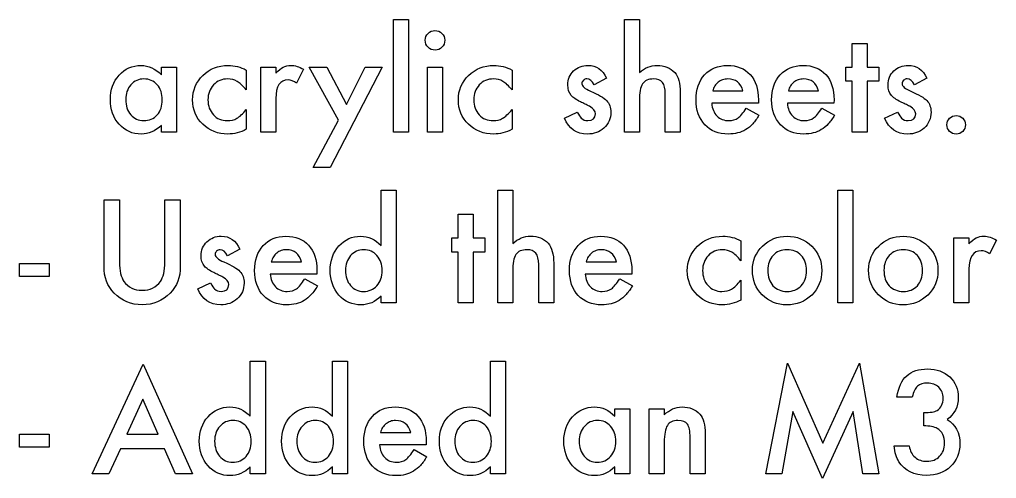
# Model space of a CAD drawing. Extents: x 6 to 931, y 6 to 506.
# Drawn here: x 539.8 to 654.1, y 291.3 to 345 of the extents above; entities that cross this region are included whole.
import ezdxf

# ---------------------------------------------------------------- set-up
doc = ezdxf.new("R2010")
doc.units = 0
doc.layers.add('MeArm1.0', color=7, linetype='CONTINUOUS')

msp = doc.modelspace()

# ---------------------------------------------------------------- linework, layer by layer
at = {"layer": 'MeArm1.0', "color": 7}
for points in [[(585.27631, 345.04434), (585.27631, 331.84903), (583.51849, 331.84903), (583.51849, 345.04434), (585.27631, 345.04434)], [(610.51849, 345.04434), (612.27631, 345.04434), (612.27631, 338.82559)], [(612.27631, 335.52872), (612.27631, 331.84903), (610.51849, 331.84903), (610.51849, 345.04434)], [(638.92474, 337.81778), (638.92474, 331.84903), (637.16693, 331.84903), (637.16693, 337.81778), (636.41693, 337.81778), (636.41693, 339.4584), (637.16693, 339.4584), (637.16693, 342.24747), (638.92474, 342.24747), (638.92474, 339.4584), (640.29193, 339.4584), (640.29193, 337.81778), (638.92474, 337.81778)], [(556.34662, 339.4584), (558.11224, 339.4584), (558.11224, 331.84903), (556.34662, 331.84903), (556.34662, 332.6459)], [(556.34662, 338.57559), (556.34662, 339.4584)], [(566.28412, 339.13028), (566.28412, 336.79434)], [(567.98724, 339.4584), (569.74506, 339.4584), (569.74506, 338.77872)], [(569.74506, 335.79434), (569.74506, 331.84903), (567.98724, 331.84903), (567.98724, 339.4584)], [(572.96381, 339.21622), (572.15912, 337.60684)], [(577.07318, 333.26309), (573.65131, 339.4584), (575.69037, 339.4584), (578.01849, 335.0834), (580.19037, 339.4584), (582.17474, 339.4584), (576.11224, 327.7084), (574.10443, 327.7084), (577.07318, 333.26309)], [(589.24506, 339.4584), (589.24506, 331.84903), (587.48724, 331.84903), (587.48724, 339.4584), (589.24506, 339.4584)], [(597.37787, 339.13028), (597.37787, 336.79434)], [(608.44037, 338.16153), (606.98724, 337.38809)], [(645.90912, 338.16153), (644.45599, 337.38809)], [(617.06537, 336.51309), (617.06537, 331.84903), (615.30756, 331.84903), (615.30756, 336.34903)], [(620.86205, 336.67715), (624.3933, 336.67715)], [(629.7058, 336.67715), (633.23705, 336.67715)], [(626.19818, 335.23965), (620.74506, 335.23965)], [(626.20599, 335.65372), (626.19799, 335.23965)], [(635.04193, 335.23965), (629.58881, 335.23965)], [(635.04974, 335.65372), (635.04174, 335.23965)], [(566.28412, 334.50528), (566.28412, 332.18497)], [(597.37787, 334.50528), (597.37787, 332.18497)], [(603.50287, 333.49747), (605.00287, 334.19278)], [(624.78412, 334.66934), (626.26849, 333.84122)], [(633.62787, 334.66934), (635.11224, 333.84122)], [(640.97162, 333.49747), (642.47162, 334.19278)], [(582.06537, 325.04434), (583.83099, 325.04434), (583.83099, 311.84903), (582.06537, 311.84903), (582.06537, 312.6459)], [(582.06537, 318.57559), (582.06537, 325.04434)], [(595.70599, 325.04434), (597.46381, 325.04434), (597.46381, 318.82559)], [(597.46381, 315.52872), (597.46381, 311.84903), (595.70599, 311.84903), (595.70599, 325.04434)], [(637.24506, 325.04434), (637.24506, 311.84903), (635.48724, 311.84903), (635.48724, 325.04434), (637.24506, 325.04434)], [(549.63568, 316.1459), (549.63568, 323.91153), (551.45599, 323.91153)], [(551.45599, 323.91153), (551.45599, 316.6459)], [(556.74506, 316.6459), (556.74506, 323.91153), (558.56537, 323.91153), (558.56537, 316.1459)], [(592.83099, 317.81778), (592.83099, 311.84903), (591.07318, 311.84903), (591.07318, 317.81778), (590.32318, 317.81778), (590.32318, 319.4584), (591.07318, 319.4584), (591.07318, 322.24747), (592.83099, 322.24747), (592.83099, 319.4584), (594.19818, 319.4584), (594.19818, 317.81778), (592.83099, 317.81778)], [(624.15912, 319.13028), (624.15912, 316.79434)], [(649.08099, 319.4584), (650.83881, 319.4584), (650.83881, 318.77872)], [(650.83881, 315.79434), (650.83881, 311.84903), (649.08099, 311.84903), (649.08099, 319.4584)], [(654.05756, 319.21622), (653.25287, 317.60684)], [(565.53412, 318.16153), (564.08099, 317.38809)], [(569.2058, 316.67715), (572.73705, 316.67715)], [(606.04955, 316.67715), (609.5808, 316.67715)], [(539.75287, 316.48184), (543.23724, 316.48184), (543.23724, 314.95059), (539.75287, 314.95059), (539.75287, 316.48184)], [(574.54974, 315.65372), (574.54174, 315.23965)], [(602.25287, 316.51309), (602.25287, 311.84903), (600.49506, 311.84903), (600.49506, 316.34903)], [(611.39349, 315.65372), (611.38549, 315.23965)], [(574.54193, 315.23965), (569.08881, 315.23965)], [(573.12787, 314.66934), (574.61224, 313.84122)], [(611.38568, 315.23965), (605.93256, 315.23965)], [(609.97162, 314.66934), (611.45599, 313.84122)], [(624.15912, 314.50528), (624.15912, 312.18497)], [(560.59662, 313.49747), (562.09662, 314.19278)], [(556.72162, 294.77872), (551.55756, 294.77872), (550.21381, 291.84903), (548.25287, 291.84903), (554.22162, 304.66934), (559.97943, 291.84903), (557.98724, 291.84903), (556.72162, 294.77872)], [(566.75287, 305.04434), (568.51849, 305.04434), (568.51849, 291.84903), (566.75287, 291.84903), (566.75287, 292.6459)], [(566.75287, 298.57559), (566.75287, 305.04434)], [(576.37787, 305.04434), (578.14349, 305.04434), (578.14349, 291.84903), (576.37787, 291.84903), (576.37787, 292.6459)], [(576.37787, 298.57559), (576.37787, 305.04434)], [(594.84662, 305.04434), (596.61224, 305.04434), (596.61224, 291.84903), (594.84662, 291.84903), (594.84662, 292.6459)], [(594.84662, 298.57559), (594.84662, 305.04434)], [(627.05756, 291.84903), (629.59662, 304.81778), (633.73724, 295.44278), (638.02631, 304.81778), (640.30756, 291.84903), (638.44037, 291.84903), (637.27631, 299.13028), (633.70599, 291.29434), (630.23724, 299.13809), (628.94037, 291.84903), (627.05756, 291.84903)], [(644.21381, 300.8334), (642.40131, 300.8334)], [(555.97943, 296.48965), (554.19037, 300.59122), (552.31537, 296.48965), (555.97943, 296.48965)], [(609.40912, 299.4584), (611.17474, 299.4584), (611.17474, 291.84903), (609.40912, 291.84903), (609.40912, 292.6459)], [(609.40912, 298.57559), (609.40912, 299.4584)], [(613.42474, 299.4584), (615.19037, 299.4584), (615.19037, 298.75528)], [(615.19037, 295.5209), (615.19037, 291.84903), (613.42474, 291.84903), (613.42474, 299.4584)], [(645.54974, 297.45059), (645.54974, 299.00528)], [(539.75287, 296.48184), (543.23724, 296.48184), (543.23724, 294.95059), (539.75287, 294.95059), (539.75287, 296.48184)], [(581.98705, 296.67715), (585.5183, 296.67715)], [(619.97943, 296.51309), (619.97943, 291.84903), (618.21381, 291.84903), (618.21381, 296.09903)], [(587.32318, 295.23965), (581.87006, 295.23965)], [(587.33099, 295.65372), (587.32299, 295.23965)], [(642.08881, 295.11465), (643.84662, 295.11465)], [(585.90912, 294.66934), (587.39349, 293.84122)]]:
    msp.add_lwpolyline(points, dxfattribs=at)
for points in [[(587.22162, 342.62247), (587.22162, 342.92975), (587.3336, 343.19537), (587.55756, 343.41934)], [(587.55756, 343.41934), (587.78151, 343.64329), (588.04974, 343.75527), (588.36224, 343.75528)], [(588.36224, 343.75528), (588.67995, 343.75527), (588.95078, 343.64329), (589.17474, 343.41934)], [(589.17474, 343.41934), (589.3987, 343.20058), (589.51068, 342.93235), (589.51068, 342.61465)], [(587.55756, 341.80215), (587.3336, 342.0261), (587.22162, 342.29954), (587.22162, 342.62247)], [(588.37006, 341.46622), (588.05235, 341.46621), (587.78151, 341.57819), (587.55756, 341.80215)], [(589.17474, 341.80215), (588.95599, 341.57819), (588.68776, 341.46621), (588.37006, 341.46622)], [(589.51068, 342.61465), (589.51068, 342.29694), (589.3987, 342.0261), (589.17474, 341.80215)], [(551.40131, 338.52872), (552.0836, 339.28913), (552.93776, 339.66933), (553.96381, 339.66934)], [(553.96381, 339.66934), (554.84922, 339.66933), (555.64349, 339.30475), (556.34662, 338.57559)], [(561.20599, 338.49747), (562.00807, 339.27871), (562.99245, 339.66933), (564.15912, 339.66934)], [(564.15912, 339.66934), (564.90911, 339.66933), (565.61745, 339.48965), (566.28412, 339.13028)], [(570.60443, 339.47403), (570.85964, 339.60423), (571.16172, 339.66933), (571.51068, 339.66934)], [(571.51068, 339.66934), (571.97422, 339.66933), (572.45859, 339.51829), (572.96381, 339.21622)], [(592.29974, 338.49747), (593.10182, 339.27871), (594.0862, 339.66933), (595.25287, 339.66934)], [(595.25287, 339.66934), (596.00286, 339.66933), (596.7112, 339.48965), (597.37787, 339.13028)], [(604.58099, 339.0209), (605.04453, 339.45319), (605.60703, 339.66933), (606.26849, 339.66934)], [(606.26849, 339.66934), (607.24245, 339.66933), (607.96641, 339.16673), (608.44037, 338.16153)], [(612.27631, 338.82559), (612.9013, 339.38808), (613.59141, 339.66933), (614.34662, 339.66934)], [(614.34662, 339.66934), (615.20599, 339.66933), (615.89349, 339.39069), (616.40912, 338.8334)], [(619.90912, 338.56778), (620.58099, 339.30215), (621.47162, 339.66933), (622.58099, 339.66934)], [(622.58099, 339.66934), (623.70078, 339.66933), (624.5862, 339.31256), (625.23724, 338.59903)], [(628.75287, 338.56778), (629.42474, 339.30215), (630.31537, 339.66933), (631.42474, 339.66934)], [(631.42474, 339.66934), (632.54453, 339.66933), (633.42995, 339.31256), (634.08099, 338.59903)], [(642.04974, 339.0209), (642.51328, 339.45319), (643.07578, 339.66933), (643.73724, 339.66934)], [(643.73724, 339.66934), (644.7112, 339.66933), (645.43516, 339.16673), (645.90912, 338.16153)], [(550.37787, 335.67715), (550.37787, 336.81777), (550.71901, 337.76829), (551.40131, 338.52872)], [(560.00287, 335.62247), (560.00287, 336.75788), (560.40391, 337.71621), (561.20599, 338.49747)], [(569.74506, 338.77872), (570.06797, 339.11725), (570.35443, 339.34902), (570.60443, 339.47403)], [(591.09662, 335.62247), (591.09662, 336.75788), (591.49766, 337.71621), (592.29974, 338.49747)], [(603.90131, 337.38028), (603.90131, 338.04173), (604.12787, 338.58861), (604.58099, 339.0209)], [(616.40912, 338.8334), (616.84661, 338.34902), (617.06536, 337.57559), (617.06537, 336.51309)], [(618.90912, 335.6459), (618.90912, 336.84902), (619.24245, 337.82298), (619.90912, 338.56778)], [(625.23724, 338.59903), (625.88307, 337.89069), (626.20599, 336.90892), (626.20599, 335.65372)], [(627.75287, 335.6459), (627.75287, 336.84902), (628.0862, 337.82298), (628.75287, 338.56778)], [(634.08099, 338.59903), (634.72682, 337.89069), (635.04974, 336.90892), (635.04974, 335.65372)], [(641.37006, 337.38028), (641.37006, 338.04173), (641.59662, 338.58861), (642.04974, 339.0209)], [(552.77631, 337.3959), (552.37526, 336.93236), (552.17474, 336.35944), (552.17474, 335.67715)], [(554.29193, 338.0834), (553.68776, 338.0834), (553.18255, 337.85423), (552.77631, 337.3959)], [(555.85443, 337.40372), (555.45338, 337.85684), (554.93255, 338.0834), (554.29193, 338.0834)], [(556.45599, 335.63809), (556.45599, 336.35163), (556.25547, 336.94017), (555.85443, 337.40372)], [(562.45599, 337.38809), (562.01849, 336.92455), (561.79974, 336.34382), (561.79974, 335.6459)], [(564.10443, 338.0834), (563.44297, 338.0834), (562.89349, 337.85163), (562.45599, 337.38809)], [(565.20599, 337.80215), (564.89349, 337.98965), (564.5263, 338.0834), (564.10443, 338.0834)], [(566.28412, 336.79434), (565.88307, 337.28392), (565.5237, 337.61986), (565.20599, 337.80215)], [(571.18256, 337.96622), (570.22422, 337.96621), (569.74505, 337.24225), (569.74506, 335.79434)], [(572.15912, 337.60684), (571.82578, 337.84642), (571.50026, 337.96621), (571.18256, 337.96622)], [(593.54974, 337.38809), (593.11224, 336.92455), (592.89349, 336.34382), (592.89349, 335.6459)], [(595.19818, 338.0834), (594.53672, 338.0834), (593.98724, 337.85163), (593.54974, 337.38809)], [(596.29974, 337.80215), (595.98724, 337.98965), (595.62005, 338.0834), (595.19818, 338.0834)], [(597.37787, 336.79434), (596.97682, 337.28392), (596.61745, 337.61986), (596.29974, 337.80215)], [(604.29974, 336.15372), (604.03412, 336.47142), (603.90131, 336.88027), (603.90131, 337.38028)], [(605.72162, 337.92715), (605.60703, 337.82298), (605.54974, 337.68757), (605.54974, 337.5209)], [(605.54974, 337.5209), (605.54974, 337.22923), (605.88828, 336.94017), (606.56537, 336.65372)], [(606.13568, 338.09122), (605.97422, 338.09121), (605.8362, 338.03652), (605.72162, 337.92715)], [(606.98724, 337.38809), (606.75807, 337.85684), (606.47422, 338.09121), (606.13568, 338.09122)], [(612.64349, 337.51309), (612.3987, 337.12767), (612.2763, 336.46621), (612.27631, 335.52872)], [(613.94037, 338.0834), (613.32578, 338.0834), (612.89349, 337.89329), (612.64349, 337.51309)], [(614.97943, 337.66934), (614.76588, 337.94538), (614.41953, 338.0834), (613.94037, 338.0834)], [(615.30756, 336.34903), (615.30755, 336.9584), (615.19818, 337.3985), (614.97943, 337.66934)], [(621.11205, 337.26309), (621.00268, 337.09121), (620.91934, 336.8959), (620.86205, 336.67715)], [(621.50268, 337.70059), (621.35163, 337.58079), (621.22143, 337.43496), (621.11205, 337.26309)], [(622.0183, 337.98184), (621.8308, 337.91934), (621.65893, 337.82559), (621.50268, 337.70059)], [(622.61987, 338.0834), (622.40632, 338.0834), (622.2058, 338.0495), (622.0183, 337.98184)], [(624.3933, 336.67715), (624.14851, 337.61465), (623.55736, 338.0834), (622.61987, 338.0834)], [(629.9558, 337.26309), (629.84643, 337.09121), (629.76309, 336.8959), (629.7058, 336.67715)], [(630.34643, 337.70059), (630.19538, 337.58079), (630.06518, 337.43496), (629.9558, 337.26309)], [(630.86205, 337.98184), (630.67455, 337.91934), (630.50268, 337.82559), (630.34643, 337.70059)], [(631.46362, 338.0834), (631.25007, 338.0834), (631.04955, 338.0495), (630.86205, 337.98184)], [(633.23705, 336.67715), (632.99226, 337.61465), (632.40111, 338.0834), (631.46362, 338.0834)], [(641.76849, 336.15372), (641.50287, 336.47142), (641.37006, 336.88027), (641.37006, 337.38028)], [(643.19037, 337.92715), (643.07578, 337.82298), (643.01849, 337.68757), (643.01849, 337.5209)], [(643.01849, 337.5209), (643.01849, 337.22923), (643.35703, 336.94017), (644.03412, 336.65372)], [(643.60443, 338.09122), (643.44297, 338.09121), (643.30495, 338.03652), (643.19037, 337.92715)], [(644.45599, 337.38809), (644.22682, 337.85684), (643.94297, 338.09121), (643.60443, 338.09122)], [(605.37787, 335.40372), (604.86745, 335.65371), (604.50808, 335.90371), (604.29974, 336.15372)], [(606.56537, 336.65372), (607.49766, 336.25267), (608.12526, 335.88288), (608.44818, 335.54434)], [(642.84662, 335.40372), (642.3362, 335.65371), (641.97683, 335.90371), (641.76849, 336.15372)], [(644.03412, 336.65372), (644.96641, 336.25267), (645.59401, 335.88288), (645.91693, 335.54434)], [(551.40131, 332.7709), (550.71901, 333.54694), (550.37787, 334.51569), (550.37787, 335.67715)], [(552.17474, 335.67715), (552.17474, 334.94798), (552.37005, 334.35424), (552.76068, 333.8959)], [(555.85443, 333.87247), (556.25547, 334.33601), (556.45599, 334.92455), (556.45599, 335.63809)], [(561.19037, 332.7709), (560.3987, 333.53653), (560.00287, 334.48705), (560.00287, 335.62247)], [(561.79974, 335.6459), (561.79974, 334.93236), (562.01068, 334.34642), (562.43256, 333.88809)], [(592.28412, 332.7709), (591.49245, 333.53653), (591.09662, 334.48705), (591.09662, 335.62247)], [(592.89349, 335.6459), (592.89349, 334.93236), (593.10443, 334.34642), (593.52631, 333.88809)], [(605.91693, 335.1459), (605.73984, 335.2292), (605.56016, 335.31517), (605.37787, 335.40372)], [(606.44818, 334.88809), (606.27109, 334.97659), (606.09401, 335.06257), (605.91693, 335.1459)], [(608.44818, 335.54434), (608.77109, 335.2058), (608.93255, 334.75007), (608.93256, 334.17715)], [(619.94037, 332.72403), (619.25287, 333.4584), (618.90912, 334.43236), (618.90912, 335.6459)], [(620.74506, 335.23965), (620.79196, 334.61465), (620.99505, 334.11726), (621.35443, 333.74747)], [(628.78412, 332.72403), (628.09662, 333.4584), (627.75287, 334.43236), (627.75287, 335.6459)], [(629.58881, 335.23965), (629.63571, 334.61465), (629.8388, 334.11726), (630.19818, 333.74747)], [(643.38568, 335.1459), (643.20859, 335.2292), (643.02891, 335.31517), (642.84662, 335.40372)], [(643.91693, 334.88809), (643.73984, 334.97659), (643.56276, 335.06257), (643.38568, 335.1459)], [(645.91693, 335.54434), (646.23984, 335.2058), (646.4013, 334.75007), (646.40131, 334.17715)], [(552.76068, 333.8959), (553.16172, 333.43236), (553.66693, 333.20059), (554.27631, 333.20059)], [(554.27631, 333.20059), (554.92734, 333.20059), (555.45338, 333.42455), (555.85443, 333.87247)], [(562.43256, 333.88809), (562.85964, 333.42976), (563.40391, 333.20059), (564.06537, 333.20059)], [(565.18256, 333.47403), (565.49505, 333.65111), (565.86224, 333.99486), (566.28412, 334.50528)], [(593.52631, 333.88809), (593.95339, 333.42976), (594.49766, 333.20059), (595.15912, 333.20059)], [(596.27631, 333.47403), (596.5888, 333.65111), (596.95599, 333.99486), (597.37787, 334.50528)], [(605.00287, 334.19278), (605.2112, 333.82819), (605.37005, 333.59642), (605.47943, 333.49747)], [(606.24506, 333.20059), (606.8388, 333.20059), (607.13568, 333.47142), (607.13568, 334.01309)], [(607.13568, 334.01309), (607.13568, 334.32559), (606.90651, 334.61726), (606.44818, 334.88809)], [(608.93256, 334.17715), (608.93255, 333.44278), (608.66172, 332.8282), (608.12006, 332.3334)], [(623.82318, 333.51309), (624.10443, 333.72142), (624.42474, 334.10684), (624.78412, 334.66934)], [(626.26849, 333.84122), (626.03932, 333.45059), (625.79713, 333.11465), (625.54193, 332.8334)], [(632.66693, 333.51309), (632.94818, 333.72142), (633.26849, 334.10684), (633.62787, 334.66934)], [(635.11224, 333.84122), (634.88307, 333.45059), (634.64088, 333.11465), (634.38568, 332.8334)], [(642.47162, 334.19278), (642.67995, 333.82819), (642.8388, 333.59642), (642.94818, 333.49747)], [(643.71381, 333.20059), (644.30755, 333.20059), (644.60443, 333.47142), (644.60443, 334.01309)], [(644.60443, 334.01309), (644.60443, 334.32559), (644.37526, 334.61726), (643.91693, 334.88809)], [(646.40131, 334.17715), (646.4013, 333.44278), (646.13047, 332.8282), (645.58881, 332.3334)], [(648.58099, 333.48184), (648.79453, 333.69538), (649.04974, 333.80215), (649.34662, 333.80215)], [(649.34662, 333.80215), (649.64349, 333.80215), (649.8987, 333.69538), (650.11224, 333.48184)], [(554.01068, 331.63028), (552.95859, 331.63028), (552.0888, 332.01049), (551.40131, 332.7709)], [(556.34662, 332.6459), (555.62265, 331.96882), (554.84401, 331.63028), (554.01068, 331.63028)], [(564.14349, 331.63028), (562.96641, 331.63028), (561.98203, 332.01049), (561.19037, 332.7709)], [(564.06537, 333.20059), (564.48724, 333.20059), (564.85963, 333.29179), (565.18256, 333.47403)], [(595.23724, 331.63028), (594.06016, 331.63028), (593.07578, 332.01049), (592.28412, 332.7709)], [(595.15912, 333.20059), (595.58099, 333.20059), (595.95338, 333.29179), (596.27631, 333.47403)], [(606.21381, 331.63028), (604.93776, 331.63028), (604.03412, 332.25267), (603.50287, 333.49747)], [(605.47943, 333.49747), (605.69297, 333.29955), (605.94818, 333.20059), (606.24506, 333.20059)], [(622.67474, 331.63028), (621.53932, 331.63028), (620.62787, 331.99486), (619.94037, 332.72403)], [(621.35443, 333.74747), (621.7138, 333.38288), (622.17474, 333.20059), (622.73724, 333.20059)], [(622.73724, 333.20059), (623.17474, 333.20059), (623.53672, 333.30476), (623.82318, 333.51309)], [(625.54193, 332.8334), (625.28672, 332.55736), (625.01328, 332.3282), (624.72162, 332.1459)], [(631.51849, 331.63028), (630.38307, 331.63028), (629.47162, 331.99486), (628.78412, 332.72403)], [(630.19818, 333.74747), (630.55755, 333.38288), (631.01849, 333.20059), (631.58099, 333.20059)], [(631.58099, 333.20059), (632.01849, 333.20059), (632.38047, 333.30476), (632.66693, 333.51309)], [(634.38568, 332.8334), (634.13047, 332.55736), (633.85703, 332.3282), (633.56537, 332.1459)], [(643.68256, 331.63028), (642.40651, 331.63028), (641.50287, 332.25267), (640.97162, 333.49747)], [(642.94818, 333.49747), (643.16172, 333.29955), (643.41693, 333.20059), (643.71381, 333.20059)], [(648.26068, 332.72403), (648.26068, 333.0157), (648.36745, 333.2683), (648.58099, 333.48184)], [(648.57318, 331.94278), (648.36485, 332.15111), (648.26068, 332.41153), (648.26068, 332.72403)], [(650.11224, 333.48184), (650.32578, 333.2683), (650.43255, 333.01309), (650.43256, 332.71622)], [(650.43256, 332.71622), (650.43255, 332.41413), (650.32578, 332.15632), (650.11224, 331.94278)], [(566.28412, 332.18497), (565.57057, 331.81518), (564.85703, 331.63028), (564.14349, 331.63028)], [(597.37787, 332.18497), (596.66432, 331.81518), (595.95078, 331.63028), (595.23724, 331.63028)], [(608.12006, 332.3334), (607.59401, 331.86465), (606.95859, 331.63028), (606.21381, 331.63028)], [(623.77631, 331.75528), (623.43776, 331.67198), (623.07057, 331.63028), (622.67474, 331.63028)], [(624.72162, 332.1459), (624.42995, 331.96882), (624.11484, 331.83861), (623.77631, 331.75528)], [(632.62006, 331.75528), (632.28151, 331.67198), (631.91432, 331.63028), (631.51849, 331.63028)], [(633.56537, 332.1459), (633.2737, 331.96882), (632.95859, 331.83861), (632.62006, 331.75528)], [(645.58881, 332.3334), (645.06276, 331.86465), (644.42734, 331.63028), (643.68256, 331.63028)], [(649.34662, 331.63028), (649.03932, 331.63028), (648.78151, 331.73445), (648.57318, 331.94278)], [(650.11224, 331.94278), (649.90391, 331.73445), (649.6487, 331.63028), (649.34662, 331.63028)], [(560.99506, 317.38028), (560.99506, 318.04173), (561.22162, 318.58861), (561.67474, 319.0209)], [(561.67474, 319.0209), (562.13828, 319.45319), (562.70078, 319.66933), (563.36224, 319.66934)], [(563.36224, 319.66934), (564.3362, 319.66933), (565.06016, 319.16673), (565.53412, 318.16153)], [(568.25287, 318.56778), (568.92474, 319.30215), (569.81537, 319.66933), (570.92474, 319.66934)], [(570.92474, 319.66934), (572.04453, 319.66933), (572.92995, 319.31256), (573.58099, 318.59903)], [(577.12006, 318.5209), (577.79714, 319.28652), (578.6487, 319.66933), (579.67474, 319.66934)], [(579.67474, 319.66934), (580.56536, 319.66933), (581.36224, 319.30475), (582.06537, 318.57559)], [(597.46381, 318.82559), (598.0888, 319.38808), (598.77891, 319.66933), (599.53412, 319.66934)], [(599.53412, 319.66934), (600.39349, 319.66933), (601.08099, 319.39069), (601.59662, 318.8334)], [(605.09662, 318.56778), (605.76849, 319.30215), (606.65912, 319.66933), (607.76849, 319.66934)], [(607.76849, 319.66934), (608.88828, 319.66933), (609.7737, 319.31256), (610.42474, 318.59903)], [(619.08099, 318.49747), (619.88307, 319.27871), (620.86745, 319.66933), (622.03412, 319.66934)], [(622.03412, 319.66934), (622.78411, 319.66933), (623.49245, 319.48965), (624.15912, 319.13028)], [(626.68256, 318.51309), (627.46901, 319.28392), (628.42734, 319.66933), (629.55756, 319.66934)], [(629.55756, 319.66934), (630.69297, 319.66933), (631.65651, 319.28131), (632.44818, 318.50528)], [(640.27631, 318.51309), (641.06276, 319.28392), (642.02109, 319.66933), (643.15131, 319.66934)], [(643.15131, 319.66934), (644.28672, 319.66933), (645.25026, 319.28131), (646.04193, 318.50528)], [(650.83881, 318.77872), (651.16172, 319.11725), (651.44818, 319.34902), (651.69818, 319.47403)], [(651.69818, 319.47403), (651.95339, 319.60423), (652.25547, 319.66933), (652.60443, 319.66934)], [(652.60443, 319.66934), (653.06797, 319.66933), (653.55234, 319.51829), (654.05756, 319.21622)], [(562.81537, 317.92715), (562.70078, 317.82298), (562.64349, 317.68757), (562.64349, 317.5209)], [(563.22943, 318.09122), (563.06797, 318.09121), (562.92995, 318.03652), (562.81537, 317.92715)], [(564.08099, 317.38809), (563.85182, 317.85684), (563.56797, 318.09121), (563.22943, 318.09122)], [(567.25287, 315.6459), (567.25287, 316.84902), (567.5862, 317.82298), (568.25287, 318.56778)], [(570.36205, 317.98184), (570.17455, 317.91934), (570.00268, 317.82559), (569.84643, 317.70059)], [(570.96362, 318.0834), (570.75007, 318.0834), (570.54955, 318.0495), (570.36205, 317.98184)], [(572.73705, 316.67715), (572.49226, 317.61465), (571.90111, 318.0834), (570.96362, 318.0834)], [(573.58099, 318.59903), (574.22682, 317.89069), (574.54974, 316.90892), (574.54974, 315.65372)], [(576.09662, 315.67715), (576.09662, 316.81257), (576.43776, 317.76048), (577.12006, 318.5209)], [(580.01068, 318.0834), (579.40651, 318.0834), (578.9013, 317.85423), (578.49506, 317.3959)], [(581.57318, 317.40372), (581.17213, 317.85684), (580.6513, 318.0834), (580.01068, 318.0834)], [(599.12787, 318.0834), (598.51328, 318.0834), (598.08099, 317.89329), (597.83099, 317.51309)], [(600.16693, 317.66934), (599.95338, 317.94538), (599.60703, 318.0834), (599.12787, 318.0834)], [(601.59662, 318.8334), (602.03411, 318.34902), (602.25286, 317.57559), (602.25287, 316.51309)], [(604.09662, 315.6459), (604.09662, 316.84902), (604.42995, 317.82298), (605.09662, 318.56778)], [(607.2058, 317.98184), (607.0183, 317.91934), (606.84643, 317.82559), (606.69018, 317.70059)], [(607.80737, 318.0834), (607.59382, 318.0834), (607.3933, 318.0495), (607.2058, 317.98184)], [(609.5808, 316.67715), (609.33601, 317.61465), (608.74486, 318.0834), (607.80737, 318.0834)], [(610.42474, 318.59903), (611.07057, 317.89069), (611.39349, 316.90892), (611.39349, 315.65372)], [(617.87787, 315.62247), (617.87787, 316.75788), (618.27891, 317.71621), (619.08099, 318.49747)], [(621.97943, 318.0834), (621.31797, 318.0834), (620.76849, 317.85163), (620.33099, 317.38809)], [(623.08099, 317.80215), (622.76849, 317.98965), (622.4013, 318.0834), (621.97943, 318.0834)], [(624.15912, 316.79434), (623.75807, 317.28392), (623.3987, 317.61986), (623.08099, 317.80215)], [(625.50287, 315.7084), (625.50287, 316.80736), (625.8961, 317.74225), (626.68256, 318.51309)], [(629.55756, 318.08345), (628.88568, 318.08345), (628.34141, 317.85949), (627.92474, 317.41158)], [(631.20599, 317.41158), (630.78932, 317.85949), (630.23984, 318.08345), (629.55756, 318.08345)], [(632.44818, 318.50528), (633.22942, 317.72923), (633.62005, 316.77611), (633.62006, 315.6459)], [(639.09662, 315.7084), (639.09662, 316.80736), (639.48985, 317.74225), (640.27631, 318.51309)], [(643.15131, 318.08345), (642.47943, 318.08345), (641.93516, 317.85949), (641.51849, 317.41158)], [(644.79974, 317.41158), (644.38307, 317.85949), (643.83359, 318.08345), (643.15131, 318.08345)], [(646.04193, 318.50528), (646.82317, 317.72923), (647.2138, 316.77611), (647.21381, 315.6459)], [(652.27631, 317.96622), (651.31797, 317.96621), (650.8388, 317.24225), (650.83881, 315.79434)], [(653.25287, 317.60684), (652.91953, 317.84642), (652.59401, 317.96621), (652.27631, 317.96622)], [(551.45599, 316.6459), (551.45599, 315.60944), (551.62526, 314.85163), (551.96381, 314.37247)], [(556.23724, 314.37247), (556.57578, 314.83601), (556.74505, 315.59382), (556.74506, 316.6459)], [(561.39349, 316.15372), (561.12787, 316.47142), (560.99506, 316.88027), (560.99506, 317.38028)], [(562.64349, 317.5209), (562.64349, 317.22923), (562.98203, 316.94017), (563.65912, 316.65372)], [(563.65912, 316.65372), (564.59141, 316.25267), (565.21901, 315.88288), (565.54193, 315.54434)], [(569.4558, 317.26309), (569.34643, 317.09121), (569.26309, 316.8959), (569.2058, 316.67715)], [(569.84643, 317.70059), (569.69538, 317.58079), (569.56518, 317.43496), (569.4558, 317.26309)], [(578.49506, 317.3959), (578.09401, 316.93236), (577.89349, 316.35944), (577.89349, 315.67715)], [(582.17474, 315.63809), (582.17474, 316.35163), (581.97422, 316.94017), (581.57318, 317.40372)], [(597.83099, 317.51309), (597.5862, 317.12767), (597.4638, 316.46621), (597.46381, 315.52872)], [(600.49506, 316.34903), (600.49505, 316.9584), (600.38568, 317.3985), (600.16693, 317.66934)], [(606.29955, 317.26309), (606.19018, 317.09121), (606.10684, 316.8959), (606.04955, 316.67715)], [(606.69018, 317.70059), (606.53913, 317.58079), (606.40893, 317.43496), (606.29955, 317.26309)], [(620.33099, 317.38809), (619.89349, 316.92455), (619.67474, 316.34382), (619.67474, 315.6459)], [(627.92474, 317.41158), (627.50807, 316.96366), (627.29974, 316.38553), (627.29974, 315.6772)], [(631.82318, 315.63814), (631.82317, 316.37772), (631.61745, 316.96887), (631.20599, 317.41158)], [(641.51849, 317.41158), (641.10182, 316.96366), (640.89349, 316.38553), (640.89349, 315.6772)], [(645.41693, 315.63814), (645.41692, 316.37772), (645.2112, 316.96887), (644.79974, 317.41158)], [(550.82318, 313.00528), (550.03151, 313.82819), (549.63568, 314.87507), (549.63568, 316.1459)], [(558.56537, 316.1459), (558.56536, 314.87507), (558.16953, 313.82819), (557.37787, 313.00528)], [(562.47162, 315.40372), (561.9612, 315.65371), (561.60183, 315.90371), (561.39349, 316.15372)], [(565.54193, 315.54434), (565.86484, 315.2058), (566.0263, 314.75007), (566.02631, 314.17715)], [(568.28412, 312.72403), (567.59662, 313.4584), (567.25287, 314.43236), (567.25287, 315.6459)], [(577.12006, 312.7709), (576.43776, 313.54694), (576.09662, 314.51569), (576.09662, 315.67715)], [(577.89349, 315.67715), (577.89349, 314.94798), (578.0888, 314.35424), (578.47943, 313.8959)], [(581.57318, 313.87247), (581.97422, 314.33601), (582.17474, 314.92455), (582.17474, 315.63809)], [(605.12787, 312.72403), (604.44037, 313.4584), (604.09662, 314.43236), (604.09662, 315.6459)], [(619.06537, 312.7709), (618.2737, 313.53653), (617.87787, 314.48705), (617.87787, 315.62247)], [(619.67474, 315.6459), (619.67474, 314.93236), (619.88568, 314.34642), (620.30756, 313.88809)], [(626.65912, 312.80215), (625.88828, 313.57299), (625.50287, 314.54174), (625.50287, 315.7084)], [(627.29974, 315.6772), (627.29974, 314.91678), (627.50287, 314.31522), (627.90912, 313.87252)], [(631.20599, 313.8647), (631.61745, 314.30741), (631.82317, 314.89856), (631.82318, 315.63814)], [(633.62006, 315.6459), (633.62005, 314.50528), (633.22682, 313.54955), (632.44037, 312.77872)], [(640.25287, 312.80215), (639.48203, 313.57299), (639.09662, 314.54174), (639.09662, 315.7084)], [(640.89349, 315.6772), (640.89349, 314.91678), (641.09662, 314.31522), (641.50287, 313.87252)], [(644.79974, 313.8647), (645.2112, 314.30741), (645.41692, 314.89856), (645.41693, 315.63814)], [(647.21381, 315.6459), (647.2138, 314.50528), (646.82057, 313.54955), (646.03412, 312.77872)], [(551.96381, 314.37247), (552.46901, 313.67976), (553.17995, 313.3334), (554.09662, 313.3334)], [(554.09662, 313.3334), (555.01849, 313.3334), (555.73203, 313.67976), (556.23724, 314.37247)], [(563.01068, 315.1459), (562.83359, 315.2292), (562.65391, 315.31517), (562.47162, 315.40372)], [(563.54193, 314.88809), (563.36484, 314.97659), (563.18776, 315.06257), (563.01068, 315.1459)], [(564.22943, 314.01309), (564.22943, 314.32559), (564.00026, 314.61726), (563.54193, 314.88809)], [(569.08881, 315.23965), (569.13571, 314.61465), (569.3388, 314.11726), (569.69818, 313.74747)], [(572.16693, 313.51309), (572.44818, 313.72142), (572.76849, 314.10684), (573.12787, 314.66934)], [(605.93256, 315.23965), (605.97946, 314.61465), (606.18255, 314.11726), (606.54193, 313.74747)], [(609.01068, 313.51309), (609.29193, 313.72142), (609.61224, 314.10684), (609.97162, 314.66934)], [(623.05756, 313.47403), (623.37005, 313.65111), (623.73724, 313.99486), (624.15912, 314.50528)], [(563.30756, 311.63028), (562.03151, 311.63028), (561.12787, 312.25267), (560.59662, 313.49747)], [(562.09662, 314.19278), (562.30495, 313.82819), (562.4638, 313.59642), (562.57318, 313.49747)], [(562.57318, 313.49747), (562.78672, 313.29955), (563.04193, 313.20059), (563.33881, 313.20059)], [(563.33881, 313.20059), (563.93255, 313.20059), (564.22943, 313.47142), (564.22943, 314.01309)], [(566.02631, 314.17715), (566.0263, 313.44278), (565.75547, 312.8282), (565.21381, 312.3334)], [(569.69818, 313.74747), (570.05755, 313.38288), (570.51849, 313.20059), (571.08099, 313.20059)], [(571.08099, 313.20059), (571.51849, 313.20059), (571.88047, 313.30476), (572.16693, 313.51309)], [(574.61224, 313.84122), (574.38307, 313.45059), (574.14088, 313.11465), (573.88568, 312.8334)], [(578.47943, 313.8959), (578.88047, 313.43236), (579.38568, 313.20059), (579.99506, 313.20059)], [(579.99506, 313.20059), (580.64609, 313.20059), (581.17213, 313.42455), (581.57318, 313.87247)], [(606.54193, 313.74747), (606.9013, 313.38288), (607.36224, 313.20059), (607.92474, 313.20059)], [(607.92474, 313.20059), (608.36224, 313.20059), (608.72422, 313.30476), (609.01068, 313.51309)], [(611.45599, 313.84122), (611.22682, 313.45059), (610.98463, 313.11465), (610.72943, 312.8334)], [(620.30756, 313.88809), (620.73464, 313.42976), (621.27891, 313.20059), (621.94037, 313.20059)], [(621.94037, 313.20059), (622.36224, 313.20059), (622.73463, 313.29179), (623.05756, 313.47403)], [(627.90912, 313.87252), (628.32578, 313.4246), (628.87526, 313.20064), (629.55756, 313.20064)], [(629.55756, 313.20064), (630.24505, 313.20064), (630.79453, 313.42199), (631.20599, 313.8647)], [(641.50287, 313.87252), (641.91953, 313.4246), (642.46901, 313.20064), (643.15131, 313.20064)], [(643.15131, 313.20064), (643.8388, 313.20064), (644.38828, 313.42199), (644.79974, 313.8647)], [(554.09662, 311.63028), (552.79974, 311.63028), (551.70859, 312.08861), (550.82318, 313.00528)], [(557.37787, 313.00528), (556.48724, 312.08861), (555.39349, 311.63028), (554.09662, 311.63028)], [(565.21381, 312.3334), (564.68776, 311.86465), (564.05234, 311.63028), (563.30756, 311.63028)], [(571.01849, 311.63028), (569.88307, 311.63028), (568.97162, 311.99486), (568.28412, 312.72403)], [(573.06537, 312.1459), (572.7737, 311.96882), (572.45859, 311.83861), (572.12006, 311.75528)], [(573.88568, 312.8334), (573.63047, 312.55736), (573.35703, 312.3282), (573.06537, 312.1459)], [(579.71381, 311.63028), (578.67214, 311.63028), (577.80755, 312.01049), (577.12006, 312.7709)], [(582.06537, 312.6459), (581.37265, 311.96882), (580.5888, 311.63028), (579.71381, 311.63028)], [(607.86224, 311.63028), (606.72682, 311.63028), (605.81537, 311.99486), (605.12787, 312.72403)], [(609.90912, 312.1459), (609.61745, 311.96882), (609.30234, 311.83861), (608.96381, 311.75528)], [(610.72943, 312.8334), (610.47422, 312.55736), (610.20078, 312.3282), (609.90912, 312.1459)], [(622.01849, 311.63028), (620.84141, 311.63028), (619.85703, 312.01049), (619.06537, 312.7709)], [(624.15912, 312.18497), (623.44557, 311.81518), (622.73203, 311.63028), (622.01849, 311.63028)], [(629.52631, 311.63028), (628.38568, 311.63028), (627.42995, 312.0209), (626.65912, 312.80215)], [(632.44037, 312.77872), (631.6487, 312.01309), (630.67734, 311.63028), (629.52631, 311.63028)], [(643.12006, 311.63028), (641.97943, 311.63028), (641.0237, 312.0209), (640.25287, 312.80215)], [(646.03412, 312.77872), (645.24245, 312.01309), (644.27109, 311.63028), (643.12006, 311.63028)], [(572.12006, 311.75528), (571.78151, 311.67198), (571.41432, 311.63028), (571.01849, 311.63028)], [(608.96381, 311.75528), (608.62526, 311.67198), (608.25807, 311.63028), (607.86224, 311.63028)], [(643.55756, 303.32559), (644.14089, 303.85683), (644.95599, 304.12245), (646.00287, 304.12247)], [(646.00287, 304.12247), (647.06015, 304.12245), (647.92213, 303.80996), (648.58881, 303.18497)], [(642.40131, 300.8334), (642.5888, 301.96881), (642.97422, 302.79954), (643.55756, 303.32559)], [(648.58881, 303.18497), (649.25546, 302.56516), (649.5888, 301.76569), (649.58881, 300.78653)], [(644.80756, 302.09903), (644.54193, 301.84902), (644.34401, 301.42714), (644.21381, 300.8334)], [(645.97943, 302.46622), (645.47422, 302.46621), (645.08359, 302.34381), (644.80756, 302.09903)], [(647.29974, 301.97403), (646.9612, 302.30214), (646.52109, 302.46621), (645.97943, 302.46622)], [(647.81537, 300.71622), (647.81536, 301.23183), (647.64349, 301.6511), (647.29974, 301.97403)], [(647.10443, 299.26309), (647.57838, 299.56517), (647.81536, 300.04954), (647.81537, 300.71622)], [(649.58881, 300.78653), (649.5888, 299.68236), (649.1513, 298.82298), (648.27631, 298.2084)], [(561.80756, 298.5209), (562.48464, 299.28652), (563.3362, 299.66933), (564.36224, 299.66934)], [(564.36224, 299.66934), (565.25286, 299.66933), (566.04974, 299.30475), (566.75287, 298.57559)], [(571.43256, 298.5209), (572.10964, 299.28652), (572.9612, 299.66933), (573.98724, 299.66934)], [(573.98724, 299.66934), (574.87786, 299.66933), (575.67474, 299.30475), (576.37787, 298.57559)], [(581.03412, 298.56778), (581.70599, 299.30215), (582.59662, 299.66933), (583.70599, 299.66934)], [(583.70599, 299.66934), (584.82578, 299.66933), (585.7112, 299.31256), (586.36224, 298.59903)], [(589.90131, 298.5209), (590.57839, 299.28652), (591.42995, 299.66933), (592.45599, 299.66934)], [(592.45599, 299.66934), (593.34661, 299.66933), (594.14349, 299.30475), (594.84662, 298.57559)], [(604.46381, 298.52872), (605.1461, 299.28913), (606.00026, 299.66933), (607.02631, 299.66934)], [(607.02631, 299.66934), (607.91172, 299.66933), (608.70599, 299.30475), (609.40912, 298.57559)], [(615.19037, 298.75528), (615.80495, 299.36465), (616.49766, 299.66933), (617.26849, 299.66934)], [(617.26849, 299.66934), (618.1539, 299.66933), (618.84401, 299.39069), (619.33881, 298.8334)], [(560.78412, 295.67715), (560.78412, 296.81257), (561.12526, 297.76048), (561.80756, 298.5209)], [(570.40912, 295.67715), (570.40912, 296.81257), (570.75026, 297.76048), (571.43256, 298.5209)], [(580.03412, 295.6459), (580.03412, 296.84902), (580.36745, 297.82298), (581.03412, 298.56778)], [(586.36224, 298.59903), (587.00807, 297.89069), (587.33099, 296.90892), (587.33099, 295.65372)], [(588.87787, 295.67715), (588.87787, 296.81257), (589.21901, 297.76048), (589.90131, 298.5209)], [(603.44037, 295.67715), (603.44037, 296.81777), (603.78151, 297.76829), (604.46381, 298.52872)], [(619.33881, 298.8334), (619.76588, 298.35944), (619.97942, 297.586), (619.97943, 296.51309)], [(645.54974, 299.00528), (646.32057, 299.00527), (646.8388, 299.09118), (647.10443, 299.26309)], [(563.18256, 297.3959), (562.78151, 296.93236), (562.58099, 296.35944), (562.58099, 295.67715)], [(564.69818, 298.0834), (564.09401, 298.0834), (563.5888, 297.85423), (563.18256, 297.3959)], [(566.26068, 297.40372), (565.85963, 297.85684), (565.3388, 298.0834), (564.69818, 298.0834)], [(566.86224, 295.63809), (566.86224, 296.35163), (566.66172, 296.94017), (566.26068, 297.40372)], [(572.80756, 297.3959), (572.40651, 296.93236), (572.20599, 296.35944), (572.20599, 295.67715)], [(574.32318, 298.0834), (573.71901, 298.0834), (573.2138, 297.85423), (572.80756, 297.3959)], [(575.88568, 297.40372), (575.48463, 297.85684), (574.9638, 298.0834), (574.32318, 298.0834)], [(576.48724, 295.63809), (576.48724, 296.35163), (576.28672, 296.94017), (575.88568, 297.40372)], [(582.23705, 297.26309), (582.12768, 297.09121), (582.04434, 296.8959), (581.98705, 296.67715)], [(582.62768, 297.70059), (582.47663, 297.58079), (582.34643, 297.43496), (582.23705, 297.26309)], [(583.1433, 297.98184), (582.9558, 297.91934), (582.78393, 297.82559), (582.62768, 297.70059)], [(583.74487, 298.0834), (583.53132, 298.0834), (583.3308, 298.0495), (583.1433, 297.98184)], [(585.5183, 296.67715), (585.27351, 297.61465), (584.68236, 298.0834), (583.74487, 298.0834)], [(591.27631, 297.3959), (590.87526, 296.93236), (590.67474, 296.35944), (590.67474, 295.67715)], [(592.79193, 298.0834), (592.18776, 298.0834), (591.68255, 297.85423), (591.27631, 297.3959)], [(594.35443, 297.40372), (593.95338, 297.85684), (593.43255, 298.0834), (592.79193, 298.0834)], [(594.95599, 295.63809), (594.95599, 296.35163), (594.75547, 296.94017), (594.35443, 297.40372)], [(605.83881, 297.3959), (605.43776, 296.93236), (605.23724, 296.35944), (605.23724, 295.67715)], [(607.35443, 298.0834), (606.75026, 298.0834), (606.24505, 297.85423), (605.83881, 297.3959)], [(608.91693, 297.40372), (608.51588, 297.85684), (607.99505, 298.0834), (607.35443, 298.0834)], [(609.51849, 295.63809), (609.51849, 296.35163), (609.31797, 296.94017), (608.91693, 297.40372)], [(615.54974, 297.51309), (615.31016, 297.13288), (615.19037, 296.46882), (615.19037, 295.5209)], [(616.79193, 298.09122), (616.20859, 298.09121), (615.79453, 297.8985), (615.54974, 297.51309)], [(617.90131, 297.65372), (617.69818, 297.94538), (617.32838, 298.09121), (616.79193, 298.09122)], [(618.21381, 296.09903), (618.2138, 296.84902), (618.10963, 297.36725), (617.90131, 297.65372)], [(647.12006, 297.15372), (646.78151, 297.35163), (646.25807, 297.45059), (645.54974, 297.45059)], [(648.27631, 298.2084), (649.2763, 297.61986), (649.7763, 296.66413), (649.77631, 295.34122)], [(647.98724, 295.41934), (647.98724, 296.23184), (647.69817, 296.80996), (647.12006, 297.15372)], [(561.80756, 292.7709), (561.12526, 293.54694), (560.78412, 294.51569), (560.78412, 295.67715)], [(562.58099, 295.67715), (562.58099, 294.94798), (562.7763, 294.35424), (563.16693, 293.8959)], [(566.26068, 293.87247), (566.66172, 294.33601), (566.86224, 294.92455), (566.86224, 295.63809)], [(571.43256, 292.7709), (570.75026, 293.54694), (570.40912, 294.51569), (570.40912, 295.67715)], [(572.20599, 295.67715), (572.20599, 294.94798), (572.4013, 294.35424), (572.79193, 293.8959)], [(575.88568, 293.87247), (576.28672, 294.33601), (576.48724, 294.92455), (576.48724, 295.63809)], [(581.06537, 292.72403), (580.37787, 293.4584), (580.03412, 294.43236), (580.03412, 295.6459)], [(581.87006, 295.23965), (581.91696, 294.61465), (582.12005, 294.11726), (582.47943, 293.74747)], [(589.90131, 292.7709), (589.21901, 293.54694), (588.87787, 294.51569), (588.87787, 295.67715)], [(590.67474, 295.67715), (590.67474, 294.94798), (590.87005, 294.35424), (591.26068, 293.8959)], [(594.35443, 293.87247), (594.75547, 294.33601), (594.95599, 294.92455), (594.95599, 295.63809)], [(604.46381, 292.7709), (603.78151, 293.54694), (603.44037, 294.51569), (603.44037, 295.67715)], [(605.23724, 295.67715), (605.23724, 294.94798), (605.43255, 294.35424), (605.82318, 293.8959)], [(608.91693, 293.87247), (609.31797, 294.33601), (609.51849, 294.92455), (609.51849, 295.63809)], [(642.64349, 293.25528), (642.35183, 293.70319), (642.16693, 294.32299), (642.08881, 295.11465)], [(643.84662, 295.11465), (643.94032, 294.53132), (644.16693, 294.0834), (644.52631, 293.7709)], [(647.40912, 293.8959), (647.79453, 294.29694), (647.98724, 294.80476), (647.98724, 295.41934)], [(649.77631, 295.34122), (649.7763, 294.25788), (649.41171, 293.37247), (648.68256, 292.68497)], [(563.16693, 293.8959), (563.56797, 293.43236), (564.07318, 293.20059), (564.68256, 293.20059)], [(564.68256, 293.20059), (565.33359, 293.20059), (565.85963, 293.42455), (566.26068, 293.87247)], [(572.79193, 293.8959), (573.19297, 293.43236), (573.69818, 293.20059), (574.30756, 293.20059)], [(574.30756, 293.20059), (574.95859, 293.20059), (575.48463, 293.42455), (575.88568, 293.87247)], [(584.94818, 293.51309), (585.22943, 293.72142), (585.54974, 294.10684), (585.90912, 294.66934)], [(587.39349, 293.84122), (587.16432, 293.45059), (586.92213, 293.11465), (586.66693, 292.8334)], [(591.26068, 293.8959), (591.66172, 293.43236), (592.16693, 293.20059), (592.77631, 293.20059)], [(592.77631, 293.20059), (593.42734, 293.20059), (593.95338, 293.42455), (594.35443, 293.87247)], [(605.82318, 293.8959), (606.22422, 293.43236), (606.72943, 293.20059), (607.33881, 293.20059)], [(607.33881, 293.20059), (607.98984, 293.20059), (608.51588, 293.42455), (608.91693, 293.87247)], [(644.52631, 293.7709), (644.89089, 293.46361), (645.36484, 293.30997), (645.94818, 293.30997)], [(645.94818, 293.30997), (646.53672, 293.30997), (647.0237, 293.50528), (647.40912, 293.8959)], [(564.40131, 291.63028), (563.35964, 291.63028), (562.49505, 292.01049), (561.80756, 292.7709)], [(566.75287, 292.6459), (566.06015, 291.96882), (565.2763, 291.63028), (564.40131, 291.63028)], [(574.02631, 291.63028), (572.98464, 291.63028), (572.12005, 292.01049), (571.43256, 292.7709)], [(576.37787, 292.6459), (575.68515, 291.96882), (574.9013, 291.63028), (574.02631, 291.63028)], [(583.79974, 291.63028), (582.66432, 291.63028), (581.75287, 291.99486), (581.06537, 292.72403)], [(582.47943, 293.74747), (582.8388, 293.38288), (583.29974, 293.20059), (583.86224, 293.20059)], [(583.86224, 293.20059), (584.29974, 293.20059), (584.66172, 293.30476), (584.94818, 293.51309)], [(586.66693, 292.8334), (586.41172, 292.55736), (586.13828, 292.3282), (585.84662, 292.1459)], [(592.49506, 291.63028), (591.45339, 291.63028), (590.5888, 292.01049), (589.90131, 292.7709)], [(594.84662, 292.6459), (594.1539, 291.96882), (593.37005, 291.63028), (592.49506, 291.63028)], [(607.07318, 291.63028), (606.02109, 291.63028), (605.1513, 292.01049), (604.46381, 292.7709)], [(609.40912, 292.6459), (608.68515, 291.96882), (607.90651, 291.63028), (607.07318, 291.63028)], [(645.87787, 291.65372), (644.42474, 291.65372), (643.34662, 292.18757), (642.64349, 293.25528)], [(648.68256, 292.68497), (647.95338, 291.99747), (647.01849, 291.65372), (645.87787, 291.65372)], [(584.90131, 291.75528), (584.56276, 291.67198), (584.19557, 291.63028), (583.79974, 291.63028)], [(585.84662, 292.1459), (585.55495, 291.96882), (585.23984, 291.83861), (584.90131, 291.75528)]]:
    msp.add_open_spline(points, degree=3, dxfattribs=at)

doc.saveas('drawing.dxf')
